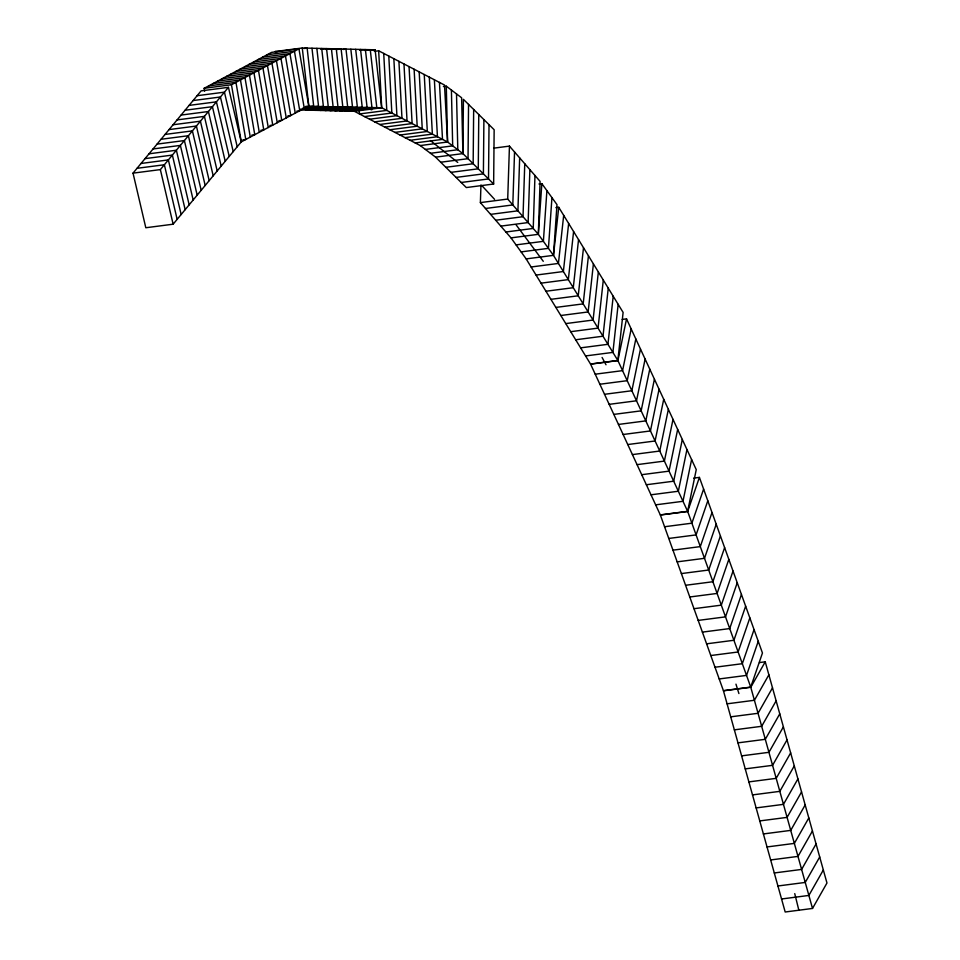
<?xml version="1.0" encoding="UTF-8"?>
<svg xmlns="http://www.w3.org/2000/svg" width="960" height="960" viewBox="0 0 960 960"><rect width="100%" height="100%" fill="white"/><g stroke="black" fill="none" stroke-linecap="round" stroke-linejoin="round"><path stroke-width="1.44" d="M493.644 184.008L462.912 153.6L463.416 99.336L494.148 129.732L493.644 184.008L466.32 187.56L435.588 157.152L420.252 145.56L354.396 111.312M468.54 104.4L468.036 158.676L440.712 162.216M473.664 109.464L473.16 163.74L445.836 167.292M478.776 114.54L478.272 168.804L450.948 172.356M483.9 119.604L483.396 173.868L456.072 177.42M489.024 124.668L488.52 178.944L461.196 182.484M555.864 207.66L558.744 207.288L623.112 312.42L617.844 360.48L590.52 364.02L526.152 258.9L511.008 237.876L480.384 202.608L480.96 184.956M617.844 360.48L553.476 255.348L538.332 234.324L507.708 199.056L509.448 146.112L493.632 148.164M514.548 151.992L512.808 204.936L485.484 208.488M519.66 157.872L517.92 210.816L490.596 214.368M524.76 163.74L523.02 216.696L495.696 220.236M529.872 169.62L528.132 222.564L500.796 226.116M534.972 175.5L533.232 228.444L505.908 231.996M511.008 237.876L538.332 234.324L540.072 181.38L509.448 146.112M538.332 234.324L541.848 183.624L538.968 183.996M546.9 190.632L543.384 241.332L516.06 244.884M551.94 197.64L548.436 248.34L521.1 251.892M526.152 258.9L553.476 255.348L556.992 204.648L541.848 183.624M553.476 255.348L558.744 207.288M563.688 215.376L558.432 263.436L531.108 266.988M568.644 223.464L563.376 271.524L536.052 275.076M573.588 231.552L568.332 279.612L541.008 283.164M578.544 239.64L573.288 287.7L545.964 291.24M583.5 247.716L578.232 295.788L550.908 299.328M588.444 255.804L583.188 303.876L555.864 307.416M593.4 263.892L588.144 311.952L560.82 315.504M598.356 271.98L593.088 320.04L565.764 323.592M603.3 280.068L598.044 328.128L570.72 331.68M608.256 288.156L603 336.216L575.664 339.768M613.212 296.244L607.944 344.304L580.62 347.856M618.156 304.332L612.9 352.392L585.576 355.944M617.916 360.588L590.58 364.14L660.3 514.896L687.636 511.344L617.916 360.588L626.532 318.876L622.212 319.44M631.176 328.932L622.56 370.644L595.236 374.184M635.832 338.976L627.204 380.688L599.88 384.24M640.476 349.032L631.86 390.744L604.524 394.296M645.12 359.076L636.504 400.788L609.18 404.34M649.776 369.132L641.148 410.844L613.824 414.396M654.42 379.176L645.804 420.888L618.468 424.44M659.064 389.232L650.448 430.944L623.124 434.496M663.72 399.276L655.092 440.988L627.768 444.54M668.364 409.332L659.748 451.044L632.412 454.596M673.008 419.376L664.392 461.088L637.068 464.64M677.664 429.432L669.036 471.144L641.712 474.696M682.308 439.476L673.692 481.2L646.356 484.74M686.952 449.532L678.336 491.244L651.012 494.796M691.608 459.576L682.98 501.3L655.656 504.84M687.636 511.344L696.252 469.632L626.532 318.876M687.684 511.476L660.36 515.028L723.408 690.66L750.732 687.108L687.684 511.476L699.408 477.384L693.648 478.128M703.608 489.096L691.884 523.188L664.56 526.74M707.808 500.796L696.096 534.9L668.772 538.452M712.008 512.508L700.296 546.612L672.972 550.152M716.22 524.22L704.496 558.312L677.172 561.864M720.42 535.92L708.708 570.024L681.372 573.576M724.62 547.632L712.908 581.736L685.584 585.276M728.832 559.344L717.108 593.436L689.784 596.988M733.032 571.044L721.308 605.148L693.984 608.7M737.232 582.756L725.52 616.86L698.196 620.412M741.432 594.468L729.72 628.572L702.396 632.112M745.644 606.18L733.92 640.272L706.596 643.824M749.844 617.88L738.12 651.984L710.796 655.536M754.044 629.592L742.332 663.696L715.008 667.236M758.244 641.304L746.532 675.396L719.208 678.948M750.732 687.108L762.456 653.004L699.408 477.384M750.78 687.264L723.456 690.816L785.184 912L812.508 908.448L750.78 687.264L765.24 661.812L759.492 662.568M768.876 674.832L754.416 700.272L727.092 703.824M772.5 687.84L758.04 713.292L730.716 716.832M776.136 700.848L761.676 726.3L734.352 729.852M779.772 713.856L765.312 739.308L737.988 742.86M783.396 726.876L768.936 752.316L741.612 755.868M787.032 739.884L772.572 765.336L745.248 768.876M790.656 752.892L776.196 778.344L748.872 781.896M794.292 765.9L779.832 791.352L752.508 794.904M797.916 778.92L783.456 804.36L756.132 807.912M801.552 791.928L787.092 817.38L759.768 820.92M805.176 804.936L790.728 830.388L763.392 833.94M808.812 817.944L794.352 843.396L767.028 846.948M812.448 830.964L797.988 856.404L770.664 859.956M816.072 843.972L801.612 869.424L774.288 872.964M819.708 856.98L805.248 882.432L777.924 885.984M823.332 869.988L808.872 895.44L781.548 898.992M812.508 908.448L826.968 883.008L765.24 661.812M133.032 173.148L201.108 90.876L228.444 87.324L241.224 141.924L173.136 224.196L145.812 227.748L133.032 173.148L160.356 169.596L228.444 87.324M204.648 91.224L204.144 88.296L271.62 52.356L298.944 48.816L308.76 105.948L241.272 141.876L231.468 84.744L298.944 48.816M305.88 106.32L381.648 107.748L375.12 49.812L302.28 48L274.956 51.552L277.38 51.612M304.26 48.492L307.14 48.12L313.668 106.056L305.04 107.172M267.12 54.756L294.444 51.204L304.26 108.336M320.808 49.356L326.556 48.6L333.096 106.536L305.772 110.088M262.62 57.156L289.956 53.604L299.76 110.736L296.88 111.108M325.668 49.476L331.416 48.732L337.944 106.656L310.62 110.208M331.956 49.404L336.276 48.852L342.804 106.776L315.48 110.328M258.132 59.544L285.456 55.992L295.26 113.136M336.816 49.524L341.124 48.972L347.664 106.896L320.34 110.448M343.104 49.464L345.984 49.092L352.512 107.016L325.188 110.568M253.632 61.944L280.956 58.392L290.76 115.524L287.88 115.896M249.132 64.332L276.456 60.792L286.26 117.924M359.652 50.316L365.412 49.572L371.94 107.508L344.616 111.048M364.512 50.448L370.26 49.692L376.8 107.628L349.476 111.18M244.632 66.732L271.956 63.18L281.76 120.324L278.88 120.696M370.812 50.376L375.12 49.812M374.34 51.36L378.66 50.796L444.516 85.044L447.576 142.008L462.912 153.6L461.628 97.776L446.292 86.172L443.412 86.556M240.132 69.132L267.456 65.58L277.26 122.712M235.632 71.52L262.956 67.98L272.76 125.112L269.892 125.484M231.132 73.92L258.456 70.368L268.26 127.512M226.632 76.32L253.956 72.768L263.772 129.9L260.892 130.272M222.132 78.708L249.468 75.168L259.272 132.3M217.644 81.108L244.968 77.556L254.772 134.688L251.892 135.072M213.144 83.508L240.468 79.956L250.272 137.088M208.644 85.896L235.968 82.344L245.772 139.488L242.892 139.86M204.144 88.296L231.468 84.744M197.112 95.712L224.436 92.16L237.216 146.76M193.104 100.548L220.428 96.996L233.208 151.608M189.096 105.384L216.42 101.844L229.212 156.444M185.1 110.232L212.424 106.68L225.204 161.28M181.092 115.068L208.416 111.516L221.196 166.128M177.084 119.904L204.408 116.364L217.188 170.964M173.076 124.752L200.412 121.2L213.192 175.8M302.7 108.228L318.528 106.176L311.988 48.24M300.372 109.284L323.376 106.296L316.848 48.36M169.08 129.588L196.404 126.036L209.184 180.648M330.048 110.688L357.372 107.148L350.844 49.212M334.908 110.808L362.232 107.268L355.692 49.332M339.756 110.928L367.08 107.388L360.552 49.452M165.072 134.424L192.396 130.884L205.176 185.484M446.292 86.172L447.576 142.008L381.72 107.76L354.324 111.3L300.912 109.968L328.236 106.416L321.708 48.48M161.064 139.272L188.388 135.72L201.18 190.32M364.524 116.58L391.848 113.028L388.788 56.064M157.068 144.108L184.392 140.556L197.172 195.156M369.588 119.22L396.912 115.668L393.852 58.704M153.06 148.944L180.384 145.404L193.164 200.004M374.652 121.848L401.976 118.296L398.916 61.332M149.052 153.792L176.376 150.24L189.156 204.84M379.716 124.488L407.04 120.936L403.98 63.972M384.78 127.116L412.116 123.564L409.056 66.6M145.044 158.628L172.368 155.076L185.16 209.676M389.856 129.756L417.18 126.204L414.12 69.24M141.048 163.464L168.372 159.912L181.152 214.524M394.92 132.384L422.244 128.844L419.184 71.868M137.04 168.3L164.364 164.76L177.144 219.36M399.984 135.024L427.308 131.472L424.248 74.508M405.048 137.652L432.372 134.112L429.312 77.136M410.112 140.292L437.436 136.74L434.376 79.776M415.176 142.92L442.512 139.38L439.44 82.404M420.252 145.56L447.576 142.008M425.364 149.424L452.688 145.872L451.404 90.048M430.476 153.288L457.8 149.736L456.516 93.912M435.588 157.152L462.912 153.6M480.384 202.608L507.708 199.056M365.868 108.012L371.784 109.836M430.428 140.556L457.74 162.432M482.352 186.132L494.58 199.356M516.108 224.856L543.276 261.312M602.088 357.456L606.012 364.764M735.96 684.156L738.912 693.552M794.748 893.616L798.888 910.392M160.356 169.596L173.136 224.196M302.28 48L308.808 105.936M383.724 53.436L386.784 110.4L359.46 113.952L359.22 109.56M378.66 50.796L381.72 107.76"/></g></svg>
